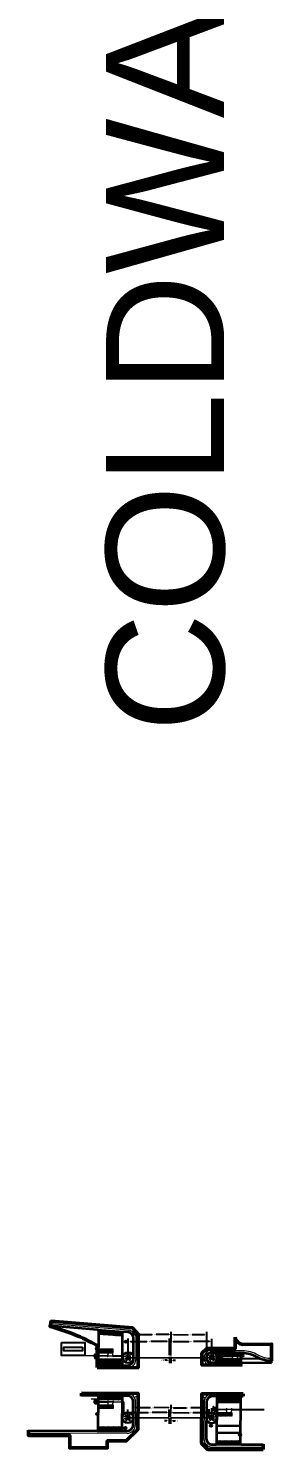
# Model space of a CAD drawing. Extents: x 6427214 to 6444634, y 1882940 to 1890436.
# Drawn here: x 6436379 to 6436585, y 1883898 to 1885102 of the extents above; entities that cross this region are included whole.
import ezdxf
from ezdxf.lldxf.tags import DXFTag

# ---------------------------------------------------------------- set-up
doc = ezdxf.new("R2010")
doc.units = 0
doc.header["$LTSCALE"] = 20
doc.header["$MEASUREMENT"] = 0
doc.linetypes.add('0', pattern=[2, 1, 0, 1])
doc.linetypes.add('DASHED2', pattern=[0.375, 0.25, -0.125])
doc.layers.add('$_VPORT-1', color=11, linetype='Continuous', plot=False)
for name, color, linetype, lineweight, plot in [('00_GID_Arm FDN', 7, 'DASHED2', 13, False), ('00_GID_Ped Gate FDN', 7, 'DASHED2', 13, False), ('C-ROAD_4.5 ft Offset', 210, 'Continuous', 30, False)]:
    doc.layers.add(name, color=color, linetype=linetype, lineweight=lineweight, plot=plot)
for name, color, linetype, lineweight in [('00_GID_Gate Details', 4, 'Continuous', 13), ('00_GID_Ped Swing Gate', 4, 'Continuous', 13), ('C-ROAD-CURB', 3, 'Continuous', 35), ('C-ROAD-EG', 3, 'Continuous', 20), ('C-ROAD-FENC', 2, 'METRO FENCELINE1', 20), ('C-ROAD-TRUNCATED DOME', 2, 'Continuous', 13), ('C-ROADWAY SW', 4, 'Continuous', 30), ('C-SAWCUT & JOIN', 50, 'Continuous', 50), ('R-Row-Sname', 9, 'Continuous', 0)]:
    doc.layers.add(name, color=color, linetype=linetype, lineweight=lineweight)
for name, color, linetype in [('C-FENC', 2, 'METRO FENCELINE1'), ('C-FENC-GATE', 2, 'Continuous'), ('C-GATE-ARM', 3, '0'), ('C-RAIL-GATE-ARM', 2, 'Continuous'), ('C-ROAD', 7, 'Continuous'), ('C-SGNL-HS', 3, 'Continuous'), ('C-SGNL-HS-FNC', 2, 'FENCELINE2'), ('P-SIGEQ-POLES', 3, 'Continuous')]:
    doc.layers.add(name, color=color, linetype=linetype)
doc.styles.add('Arial Narrow', font='ARIALN.TTF', dxfattribs={"width": 0.8, "height": 1})
doc.styles.add('G4_7 32', font='arial.ttf', dxfattribs={"height": 0.219})
doc.styles.get("Standard").update_dxf_attribs({"font": 'arial.ttf'})
doc.linetypes.add('FENCELINE2', pattern='A,0.25,-0.1,[132,ltypeshp.shx,S=0.1,R=0,X=-0.1,Y=0],-0.1,1', length=1.45)
doc.linetypes.add('METRO FENCELINE1', pattern='A,0.125,-0.05,[133,ltypeshp.shx,S=0.025,R=0,X=-0.05,Y=0],0.125', length=0.3)
tags = doc.linetypes.add('METRO FENCELINE3', pattern='A,0.125,-0.025,["X",Standard,S=0.05,R=0,X=-0.023,Y=-0.025],-0.025,0.125', length=0.3).pattern_tags.tags
tags[6] = DXFTag(74, 10)
doc.dimstyles.new('DIM-20', dxfattribs={"dimscale": 20, "dimtxt": 1, "dimasz": 0.1, "dimexe": 0.125, "dimexo": 0.025, "dimgap": 0.03, "dimtad": 0, "dimzin": 0, "dimdsep": 46, "dimtxsty": 'Arial Narrow', "dimcen": 0.04, "dimclrd": 256, "dimclre": 256, "dimclrt": 256, "dimaunit": 1, "dimadec": 3, "dimazin": 2, "dimtfac": 1, "dimtofl": 0, "dimtmove": 0, "dimatfit": 3, "dimfxl": 1, "dimtfillclr": 256, "dimtolj": 1, "dimtzin": 0, "dimlwd": -1, "dimlwe": -1, "dimarcsym": 0})
pattern_1 = [(0, (0, 0), (0, 0.433012701892), [0.25, -0.5]), (120, (0, 0), (-0.375, -0.216506350946), [0.25, -0.5]), (60, (0.25, 0), (-0.375, 0.216506350946), [0.25, -0.5])]

# ---------------------------------------------------------------- blocks, each defined once
blk = doc.blocks.new('*D728')
at = {"layer": '$_VPORT-1', "transparency": 16777216}
for p, q in [((6436468.1, 1883989.2), (6436468.1, 1883998.4)), ((6436500.1, 1883989), (6436500.1, 1883998.2)), ((6436470.1, 1883995.9), (6436483.8, 1883995.8)), ((6436498.1, 1883995.7), (6436487.4, 1883995.8))]:
    blk.add_line(p, q, dxfattribs=at)
for points in [[(6436470.1, 1883996.2), (6436470.1, 1883995.5), (6436468.1, 1883995.9)], [(6436498.1, 1883996.1), (6436498.1, 1883995.4), (6436500.1, 1883995.7)]]:
    blk.add_solid(points, dxfattribs=at)
at = {"layer": 'Defpoints', "color": 0, "transparency": 16777216}
for p in [(6436468.1, 1883988.7), (6436500.1, 1883995.7), (6436500.1, 1883988.5)]:
    blk.add_point(p, dxfattribs=at)
at = {"layer": '$_VPORT-1', "transparency": 16777216, "insert": (6436485.6, 1883995.8), "char_height": 1, "attachment_point": 5, "rotation": 359.7504, "style": 'Arial Narrow'}
blk.add_mtext("\\A1;32.00'", dxfattribs=at)
blk = doc.blocks.new('*D729')
at = {"layer": '$_VPORT-1', "transparency": 16777216}
for p, q in [((6436500.1, 1883989), (6436500.1, 1883998.2)), ((6436530.1, 1883979.6), (6436530.2, 1883998.1)), ((6436502.1, 1883995.7), (6436514.3, 1883995.6)), ((6436528.2, 1883995.6), (6436517.9, 1883995.6))]:
    blk.add_line(p, q, dxfattribs=at)
for points in [[(6436502.1, 1883996), (6436502.1, 1883995.3), (6436500.1, 1883995.7)], [(6436528.2, 1883995.9), (6436528.2, 1883995.2), (6436530.2, 1883995.6)]]:
    blk.add_solid(points, dxfattribs=at)
at = {"layer": 'Defpoints', "color": 0, "transparency": 16777216}
for p in [(6436500.1, 1883988.5), (6436530.2, 1883995.6), (6436530.1, 1883979.1)]:
    blk.add_point(p, dxfattribs=at)
at = {"layer": '$_VPORT-1', "transparency": 16777216, "insert": (6436516.1, 1883995.6), "char_height": 1, "attachment_point": 5, "rotation": 359.7504, "style": 'Arial Narrow'}
blk.add_mtext("\\A1;30.03'", dxfattribs=at)
blk = doc.blocks.new('*D741')
at = {"layer": '$_VPORT-1', "transparency": 16777216}
for p, q in [((6436463.6, 1883978.2), (6436463.6, 1883992.4)), ((6436465.6, 1883989.9), (6436479.3, 1883989.9)), ((6436496.6, 1883989.9), (6436482.9, 1883989.9)), ((6436498.6, 1883978.2), (6436498.6, 1883992.4))]:
    blk.add_line(p, q, dxfattribs=at)
for points in [[(6436465.6, 1883990.3), (6436465.6, 1883989.6), (6436463.6, 1883989.9)], [(6436496.6, 1883990.3), (6436496.6, 1883989.6), (6436498.6, 1883989.9)]]:
    blk.add_solid(points, dxfattribs=at)
at = {"layer": 'Defpoints', "color": 0, "transparency": 16777216}
for p in [(6436498.6, 1883989.9), (6436463.6, 1883977.7), (6436498.6, 1883977.7)]:
    blk.add_point(p, dxfattribs=at)
at = {"layer": '$_VPORT-1', "transparency": 16777216, "insert": (6436481.1, 1883989.9), "char_height": 1, "attachment_point": 5, "rotation": 359.992, "style": 'Arial Narrow'}
blk.add_mtext("\\A1;35.00'", dxfattribs=at)
blk = doc.blocks.new('*D743')
at = {"layer": '$_VPORT-1', "transparency": 16777216}
for p, q in [((6436467.8, 1883929.1), (6436467.9, 1883936.4)), ((6436469.9, 1883933.9), (6436482.1, 1883933.9)), ((6436497.9, 1883933.8), (6436485.7, 1883933.9)), ((6436499.8, 1883929), (6436499.9, 1883936.3))]:
    blk.add_line(p, q, dxfattribs=at)
for points in [[(6436469.9, 1883934.3), (6436469.9, 1883933.6), (6436467.9, 1883933.9)], [(6436497.9, 1883934.1), (6436497.9, 1883933.5), (6436499.9, 1883933.8)]]:
    blk.add_solid(points, dxfattribs=at)
at = {"layer": 'Defpoints', "color": 0, "transparency": 16777216}
for p in [(6436467.8, 1883928.6), (6436499.8, 1883928.5), (6436499.9, 1883933.8)]:
    blk.add_point(p, dxfattribs=at)
at = {"layer": '$_VPORT-1', "transparency": 16777216, "insert": (6436483.9, 1883933.9), "char_height": 1, "attachment_point": 5, "rotation": 359.7504, "style": 'Arial Narrow'}
blk.add_mtext("\\A1;32.00'", dxfattribs=at)
blk = doc.blocks.new('*D744')
at = {"layer": '$_VPORT-1', "transparency": 16777216}
for p, q in [((6436499.8, 1883929), (6436499.9, 1883936.3)), ((6436501.9, 1883933.8), (6436513.1, 1883933.7)), ((6436527.9, 1883933.7), (6436516.7, 1883933.7)), ((6436529.9, 1883928.9), (6436529.9, 1883936.2))]:
    blk.add_line(p, q, dxfattribs=at)
for points in [[(6436501.9, 1883934.1), (6436501.9, 1883933.4), (6436499.9, 1883933.8)], [(6436527.9, 1883934), (6436527.9, 1883933.3), (6436529.9, 1883933.7)]]:
    blk.add_solid(points, dxfattribs=at)
at = {"layer": 'Defpoints', "color": 0, "transparency": 16777216}
for p in [(6436499.8, 1883928.5), (6436499.9, 1883933.8), (6436529.9, 1883928.4)]:
    blk.add_point(p, dxfattribs=at)
at = {"layer": '$_VPORT-1', "transparency": 16777216, "insert": (6436514.9, 1883933.7), "char_height": 1, "attachment_point": 5, "rotation": 359.7504, "style": 'Arial Narrow'}
blk.add_mtext("\\A1;30.03'", dxfattribs=at)
blk = doc.blocks.new('*D745')
at = {"layer": '$_VPORT-1', "transparency": 16777216}
for p, q in [((6436496.4, 1883922.8), (6436494.4, 1883922.8)), ((6436498.4, 1883924.9), (6436498.4, 1883920.3)), ((6436499.4, 1883924.6), (6436499.4, 1883920.3)), ((6436501.4, 1883922.8), (6436503.4, 1883922.8))]:
    blk.add_line(p, q, dxfattribs=at)
for points in [[(6436496.4, 1883923.1), (6436496.4, 1883922.5), (6436498.4, 1883922.8)], [(6436501.4, 1883923.1), (6436501.4, 1883922.5), (6436499.4, 1883922.8)]]:
    blk.add_solid(points, dxfattribs=at)
at = {"layer": 'Defpoints', "color": 0, "transparency": 16777216}
for p in [(6436498.4, 1883925.4), (6436499.4, 1883925.1), (6436499.4, 1883922.8)]:
    blk.add_point(p, dxfattribs=at)
at = {"layer": '$_VPORT-1', "transparency": 16777216, "insert": (6436504.9, 1883922.8), "char_height": 1, "attachment_point": 5, "style": 'Arial Narrow'}
blk.add_mtext("\\A1;1.00'", dxfattribs=at)
blk = doc.blocks.new('*D746')
at = {"layer": '$_VPORT-1', "transparency": 16777216}
for p, q in [((6436463.4, 1883925.9), (6436463.4, 1883932.2)), ((6436465.4, 1883929.7), (6436480.4, 1883929.7)), ((6436496.4, 1883929.7), (6436484, 1883929.7)), ((6436498.4, 1883925.9), (6436498.4, 1883932.2))]:
    blk.add_line(p, q, dxfattribs=at)
for points in [[(6436465.4, 1883930), (6436465.4, 1883929.3), (6436463.4, 1883929.7)], [(6436496.4, 1883930), (6436496.4, 1883929.3), (6436498.4, 1883929.7)]]:
    blk.add_solid(points, dxfattribs=at)
at = {"layer": 'Defpoints', "color": 0, "transparency": 16777216}
for p in [(6436463.4, 1883925.4), (6436498.4, 1883929.7), (6436498.4, 1883925.4)]:
    blk.add_point(p, dxfattribs=at)
at = {"layer": '$_VPORT-1', "transparency": 16777216, "insert": (6436482.2, 1883929.7), "char_height": 1, "attachment_point": 5, "rotation": 359.992, "style": 'Arial Narrow'}
blk.add_mtext("\\A1;35.00'", dxfattribs=at)
blk = doc.blocks.new('*D747')
at = {"layer": '$_VPORT-1', "transparency": 16777216}
for p, q in [((6436499.4, 1883925.9), (6436499.4, 1883932.2)), ((6436501.4, 1883929.7), (6436515.1, 1883929.6)), ((6436532.4, 1883929.5), (6436518.7, 1883929.6)), ((6436534.4, 1883925.6), (6436534.4, 1883932))]:
    blk.add_line(p, q, dxfattribs=at)
for points in [[(6436501.4, 1883930.1), (6436501.4, 1883929.4), (6436499.4, 1883929.7)], [(6436532.4, 1883929.8), (6436532.4, 1883929.2), (6436534.4, 1883929.5)]]:
    blk.add_solid(points, dxfattribs=at)
at = {"layer": 'Defpoints', "color": 0, "transparency": 16777216}
for p in [(6436499.4, 1883925.4), (6436534.4, 1883929.5), (6436534.4, 1883925.1)]:
    blk.add_point(p, dxfattribs=at)
at = {"layer": '$_VPORT-1', "transparency": 16777216, "insert": (6436516.9, 1883929.6), "char_height": 1, "attachment_point": 5, "rotation": 359.5854, "style": 'Arial Narrow'}
blk.add_mtext("\\A1;35.00'", dxfattribs=at)
blk = doc.blocks.new('*D763')
at = {"layer": '$_VPORT-1', "transparency": 16777216}
for p, q in [((6436499.6, 1883978.1), (6436499.6, 1883992.4)), ((6436501.6, 1883989.9), (6436515.3, 1883989.9)), ((6436532.6, 1883989.8), (6436518.9, 1883989.8)), ((6436534.6, 1883978), (6436534.6, 1883992.3))]:
    blk.add_line(p, q, dxfattribs=at)
for points in [[(6436501.6, 1883990.2), (6436501.6, 1883989.6), (6436499.6, 1883989.9)], [(6436532.6, 1883990.1), (6436532.6, 1883989.5), (6436534.6, 1883989.8)]]:
    blk.add_solid(points, dxfattribs=at)
at = {"layer": 'Defpoints', "color": 0, "transparency": 16777216}
for p in [(6436534.6, 1883989.8), (6436499.6, 1883977.6), (6436534.6, 1883977.5)]:
    blk.add_point(p, dxfattribs=at)
at = {"layer": '$_VPORT-1', "transparency": 16777216, "insert": (6436517.1, 1883989.9), "char_height": 1, "attachment_point": 5, "rotation": 359.8514, "style": 'Arial Narrow'}
blk.add_mtext("\\A1;35.00'", dxfattribs=at)
blk = doc.blocks.new('*D764')
at = {"layer": '$_VPORT-1', "transparency": 16777216}
for p, q in [((6436496.6, 1883974), (6436494.6, 1883974)), ((6436498.6, 1883977), (6436498.6, 1883971.5)), ((6436499.6, 1883977), (6436499.6, 1883971.5)), ((6436501.6, 1883974), (6436503.6, 1883974))]:
    blk.add_line(p, q, dxfattribs=at)
for points in [[(6436496.6, 1883974.4), (6436496.6, 1883973.7), (6436498.6, 1883974)], [(6436501.6, 1883974.4), (6436501.6, 1883973.7), (6436499.6, 1883974)]]:
    blk.add_solid(points, dxfattribs=at)
at = {"layer": 'Defpoints', "color": 0, "transparency": 16777216}
for p in [(6436498.6, 1883977.5), (6436498.6, 1883974), (6436499.6, 1883977.5)]:
    blk.add_point(p, dxfattribs=at)
at = {"layer": '$_VPORT-1', "transparency": 16777216, "insert": (6436493, 1883974), "char_height": 1, "attachment_point": 5, "style": 'Arial Narrow'}
blk.add_mtext("\\A1;1.02'", dxfattribs=at)
blk = doc.blocks.new('*D822')
at = {"layer": '$_VPORT-1', "transparency": 16777216}
for p, q in [((6436527.9, 1883930.9), (6436525.9, 1883930.9)), ((6436529.9, 1883925.6), (6436529.9, 1883933.4)), ((6436534.4, 1883925.6), (6436534.4, 1883933.4)), ((6436536.4, 1883930.9), (6436538.4, 1883930.9))]:
    blk.add_line(p, q, dxfattribs=at)
for points in [[(6436527.9, 1883931.3), (6436527.9, 1883930.6), (6436529.9, 1883930.9)], [(6436536.4, 1883931.3), (6436536.4, 1883930.6), (6436534.4, 1883930.9)]]:
    blk.add_solid(points, dxfattribs=at)
at = {"layer": 'Defpoints', "color": 0, "transparency": 16777216}
for p in [(6436529.9, 1883930.9), (6436529.9, 1883925.1), (6436534.4, 1883925.1)]:
    blk.add_point(p, dxfattribs=at)
at = {"layer": '$_VPORT-1', "transparency": 16777216, "insert": (6436532.1, 1883930.9), "char_height": 1, "attachment_point": 5, "rotation": 359.9465, "style": 'Arial Narrow'}
blk.add_mtext("\\A1;4.50'", dxfattribs=at)
blk = doc.blocks.new('*U948')
at = {"layer": '00_GID_Arm FDN', "ltscale": 0.25}
blk.add_circle((0, 0), 1.25, dxfattribs=at)
at = {"layer": '00_GID_Gate Details'}
for p, q in [((35, 0.1), (1.3, 0.1)), ((35, -0.1), (35, 0.1)), ((1.3, -0.1), (35, -0.1))]:
    blk.add_line(p, q, dxfattribs=at)
for points in [[(-3.1, 1), (0, 1), (0, 0.4)], [(-2.2, 1), (-2.2, 1)], [(-2.2, 1), (-0.3, 1)], [(-2.2, 1), (-0.3, 1)], [(-1.8, 1), (-1.8, 0.5), (-0.7, 0.5), (-0.7, 0.7)], [(-0.1, 0.8), (-1.2, 0.8), (-1.2, 0.7), (-0.1, 0.7)], [(-0.9, 1.5), (-0.4, 1.5)], [(-0.7, 0.8), (-0.7, 1)], [(-0.5, 0.4), (0.4, 0.4)], [(-0.4, -0.4), (-0.5, 0.4)], [(-0.4, 1.7), (-0.4, 1)], [(-0.4, 1.5), (1, 1.5)], [(-0.3, 1), (-0.3, 1)], [(0.1, 0.8), (1.2, 0.8), (1.2, 0.7), (0.1, 0.7)], [(0.3, 1), (0.3, 1)], [(2.2, 1), (0.3, 1)], [(2.2, 1), (0.3, 1)], [(0.4, -0.4), (0.4, 0.4)], [(1.8, 1), (1.8, 0.5), (0.7, 0.5), (0.7, 0.7)], [(0.7, 0.8), (0.7, 1)], [(1, 1.5), (1, -1.5)], [(1, 0), (1.3, 0)], [(1.3, -0.1), (1.3, 0.1)], [(2.2, 1), (2.2, 1)], [(0, -0.4), (0, -1), (-3.1, -1)], [(-2.2, -1), (-2.2, -1)], [(-2.2, -1), (-0.4, -1)], [(-2.2, -1), (-0.4, -1)], [(-1.8, -1), (-1.8, -0.5), (-0.7, -0.5), (-0.7, -0.7)], [(-0.1, -0.8), (-1.2, -0.8), (-1.2, -0.7), (-0.1, -0.7)], [(-0.7, -0.8), (-0.7, -1)], [(-0.4, -0.4), (0.4, -0.4)], [(-0.4, -1), (-0.4, -1)], [(-0.4, -1), (-0.4, -1.8)], [(-0.4, -1.5), (1, -1.5)], [(0.1, -0.8), (1.2, -0.8), (1.2, -0.7), (0.1, -0.7)], [(0.3, -1), (0.3, -1)], [(2.2, -1), (0.3, -1)], [(2.2, -1), (0.3, -1)], [(1.8, -1), (1.8, -0.5), (0.7, -0.5), (0.7, -0.7)], [(0.7, -0.8), (0.7, -1)], [(2.2, -1), (2.2, -1)]]:
    blk.add_lwpolyline(points, dxfattribs=at)
for points in [[(-1.8, 1), (-1.8, 1.9, -0.414235), (-1.3, 2.3), (-1.2, 2.3, -0.41414), (-0.8, 1.9), (-0.8, 1)], [(-1.8, 0.5, 0.509158), (-0.8, 0.5, 2.513902)], [(1.7, 1), (1.7, 1.9, 0.414235), (1.3, 2.3), (1.2, 2.3, 0.41414), (0.8, 1.9), (0.8, 1)], [(1.7, 0.5, -0.509158), (0.8, 0.5, -2.513902)], [(-1.8, -0.5, -0.509158), (-0.8, -0.5, -2.513902)], [(-1.8, -1), (-1.8, -1.9, 0.414235), (-1.3, -2.3), (-1.2, -2.3, 0.41414), (-0.8, -1.9), (-0.8, -1)], [(1.7, -0.5, 0.509158), (0.8, -0.5, 2.513902)], [(1.7, -1), (1.7, -1.9, -0.414235), (1.3, -2.3), (1.2, -2.3, -0.41414), (0.8, -1.9), (0.8, -1)]]:
    blk.add_lwpolyline(points, format="xyb", dxfattribs=at)
blk.add_lwpolyline([(1, 0.7), (1, -0.8, -0.414214), (0.7, -1), (-0.8, -1, -0.414214), (-1, -0.8), (-1, 0.7, -0.414214), (-0.8, 1), (0.7, 1, -0.414214)], format="xyb", close=True, dxfattribs=at)
for centre, radius in [((0, 0), 0.4), ((0, 0.8), 0.0779), ((0, -0.8), 0.0779)]:
    blk.add_circle(centre, radius, dxfattribs=at)
for points in [[(0, 0.4), (0, 0.4), (0, 0.7), (0, 0.7)], [(0, 0.4), (0, 0.4), (0, 0.7), (0, 0.7)], [(0, -0.4), (0, -0.4), (0, -0.7), (0, -0.7)], [(0, -0.4), (0, -0.4), (0, -0.7), (0, -0.7)]]:
    blk.add_open_spline(points, degree=3, dxfattribs=at)
at = {"layer": 'C-ROAD_4.5 ft Offset'}
blk.add_circle((0, 0), 4.5, dxfattribs=at)
blk = doc.blocks.new('Swing Gate')
at = {"layer": '00_GID_Ped Gate FDN'}
for centre in [(-5.7, 0), (-1.3, 0)]:
    blk.add_circle(centre, 0.5, dxfattribs=at)
at = {"layer": '00_GID_Ped Swing Gate', "flags": 128}
for points in [[(-5.4, 0.1), (-1.6, 0.1)], [(-1.5, 0), (-1.4, 0)], [(-5.4, -0.1), (-1.6, -0.1)], [(-1.3, -0.2), (-1.3, -4.2)]]:
    blk.add_lwpolyline(points, dxfattribs=at)
at = {"layer": '00_GID_Ped Swing Gate'}
for centre, radius in [((-5.7, 0), 0.167), ((-5.4, 0), 0.0833), ((-1.6, 0), 0.0833), ((-1.3, 0), 0.167)]:
    blk.add_circle(centre, radius, dxfattribs=at)
blk.add_arc((-1.3, 0), 4.25, 179.7439, 269.7439, dxfattribs=at)
blk = doc.blocks.new('*U968')
for p, q in [((0.1, 2.1), (0.1, 0.1)), ((0.4, 2.1), (0.1, 2.1)), ((0.1, 0.1), (0.4, 0.1)), ((0.4, 2.1), (0.4, 0.1)), ((0.4, 2.1), (2.1, 2.1)), ((2.1, 0.1), (0.4, 0.1)), ((0.9, 2.1), (0.9, 0.1)), ((1.2, 2.6), (1.7, 2.6)), ((1.3, 0.3), (1.3, 1.8)), ((1.3, 1.8), (2.8, 1.8)), ((2.8, 0.3), (1.3, 0.3)), ((1.7, 2.8), (1.7, 2.1)), ((1.7, 2.6), (3.1, 2.6)), ((1.7, 0.1), (1.7, -0.7)), ((2.1, 2.1), (2.1, 1.5)), ((2.1, 0.7), (2.1, 0.1)), ((2.8, 1.8), (2.8, 0.3)), ((3.1, 2.6), (3.1, -0.4)), ((3.1, 1.1), (3.4, 1.1)), ((3.4, 1.2), (11.4, 1.2)), ((3.4, 0.9), (3.4, 1.2)), ((11.4, 0.9), (3.4, 0.9)), ((11.4, 1.2), (11.4, 0.9)), ((1.2, -0.4), (1.7, -0.4)), ((1.7, -0.4), (3.1, -0.4))]:
    blk.add_line(p, q)
blk.add_circle((2.1, 1.1), 0.4)
blk = doc.blocks.new('A$Cabb8c628')
at = {"layer": '00_GID_Gate Details'}
for points in [[(-1.7, 0.2), (-0.7, 0.2), (-0.7, -0.2), (-1.7, -0.2)], [(-1.2, 0), (1.2, 0), (1.2, 0), (-1.2, 0)], [(0, 0.3), (0, 0.3), (0, 0.1), (0, 0.1)], [(0.7, 0.2), (1.7, 0.2), (1.7, -0.2), (0.7, -0.2)], [(-2, -0.2), (-0.4, -0.2), (-0.4, -0.2), (-2, -0.2)], [(0.4, -0.2), (2, -0.2), (2, -0.2), (0.4, -0.2)]]:
    blk.add_lwpolyline(points, close=True, dxfattribs=at)
for points in [[(-1.6, 0.2), (-1.6, -1.2, 0.414235), (-1.3, -1.6), (-1.2, -1.6, 0.41414), (-0.8, -1.2), (-0.8, 0.2, 0.509158)], [(0.8, 0.2), (0.8, -1.2, 0.414235), (1.2, -1.6), (1.3, -1.6, 0.41414), (1.6, -1.2), (1.6, 0.2, 0.509158)]]:
    blk.add_lwpolyline(points, format="xyb", close=True, dxfattribs=at)
blk.add_lwpolyline([(-0.4, 0.3), (0.4, 0.3)], dxfattribs=at)
blk.add_circle((0, 0), 0.0779, dxfattribs=at)

msp = doc.modelspace()

# ---------------------------------------------------------------- hatches: boundary and pattern name
at = {"layer": 'C-ROAD'}
h = msp.add_hatch(color=256, dxfattribs=at)
h.dxf.hatch_style = 1
edge = h.paths.add_edge_path()
edge.add_arc((6436445.139, 1883996.694), 0.5, 0, 360)
h = msp.add_hatch(color=256, dxfattribs=at)
h.dxf.hatch_style = 1
edge = h.paths.add_edge_path()
edge.add_arc((6436452.136, 1883996.118), 0.5, 0, 360)
h = msp.add_hatch(color=256, dxfattribs=at)
h.dxf.hatch_style = 1
edge = h.paths.add_edge_path()
edge.add_arc((6436444.791, 1883916.769), 0.5, 0, 360)
h = msp.add_hatch(color=256, dxfattribs=at)
h.dxf.hatch_style = 1
edge = h.paths.add_edge_path()
edge.add_arc((6436451.791, 1883916.753), 0.5, 0, 360)
h = msp.add_hatch(color=256, dxfattribs=at)
h.dxf.hatch_style = 1
edge = h.paths.add_edge_path()
edge.add_arc((6436545.266, 1883904.951), 0.5, 0, 360)
h = msp.add_hatch(color=256, dxfattribs=at)
h.dxf.hatch_style = 1
edge = h.paths.add_edge_path()
edge.add_arc((6436552.266, 1883904.935), 0.5, 0, 360)
at = {"layer": 'C-ROAD-TRUNCATED DOME'}
h = msp.add_hatch(dxfattribs=at)
h.set_pattern_fill('HEX', color=253, scale=2)
h.set_pattern_definition([(0, (0.2265, 11.79143), (0, 0.433012701892), [0.25, -0.5]), (120, (0.2265, 11.79143), (-0.375, -0.216506350946), [0.25, -0.5]), (60, (0.4765, 11.79143), (-0.375, 0.216506350946), [0.25, -0.5])])
edge = h.paths.add_edge_path()
edge.add_line((6436458.63, 1883994.581), (6436458.64, 1883997.011))
edge.add_arc((6436459.64, 1883997.006), 1, 145.300108, 179.750407, ccw=False)
edge.add_line((6436458.818, 1883997.576), (6436438.552, 1883999.242))
edge.add_arc((6436437.648, 1883998.815), 1, -0.249593, 25.300108, ccw=False)
edge.add_line((6436438.648, 1883998.81), (6436438.637, 1883996.225))
edge.add_line((6436438.637, 1883996.225), (6436458.63, 1883994.581))
h = msp.add_hatch(dxfattribs=at)
h.set_pattern_fill('HEX', color=253, scale=2)
h.set_pattern_definition([(0, (-100.18052, 67.30775), (0, 0.433012701892), [0.25, -0.5]), (120, (-100.18052, 67.30775), (-0.375, -0.216506350946), [0.25, -0.5]), (60, (-99.93052, 67.30775), (-0.375, 0.216506350946), [0.25, -0.5])])
h.paths.add_polyline_path([(6436438.537, 1883973.274), (6436458.537, 1883973.227), (6436458.526, 1883970.729), (6436458.659, 1883970.227), (6436438.391, 1883970.274), (6436438.526, 1883970.772)])
h = msp.add_hatch(dxfattribs=at)
h.set_pattern_fill('HEX', color=253, scale=2)
h.set_pattern_definition(pattern_1)
h.paths.add_polyline_path([(6436438.576, 1883983.338), (6436438.566, 1883980.338), (6436450.734, 1883980.297), (6436450.744, 1883983.296)])
h = msp.add_hatch(dxfattribs=at)
h.set_pattern_fill('HEX', color=253, scale=2)
h.set_pattern_definition([(0, (0.11183, 31.9928), (0, 0.433012701892), [0.25, -0.5]), (120, (0.11183, 31.9928), (-0.375, -0.216506350946), [0.25, -0.5]), (60, (0.36183, 31.9928), (-0.375, 0.216506350946), [0.25, -0.5])])
h.paths.add_polyline_path([(6436539.032, 1883972.541), (6436559.032, 1883972.495), (6436559.04, 1883974.495), (6436539.041, 1883974.541)])
h = msp.add_hatch(dxfattribs=at)
h.set_pattern_fill('HEX', color=253, scale=2)
h.set_pattern_definition([(0, (0.1375, 36.99274), (0, 0.433012701892), [0.25, -0.5]), (120, (0.1375, 36.99274), (-0.375, -0.216506350946), [0.25, -0.5]), (60, (0.3875, 36.99274), (-0.375, 0.216506350946), [0.25, -0.5])])
h.paths.add_polyline_path([(6436539.058, 1883977.541), (6436559.058, 1883977.495), (6436559.065, 1883979.495), (6436539.067, 1883979.541)])
h = msp.add_hatch(dxfattribs=at)
h.set_pattern_fill('HEX', color=253, scale=2)
h.set_pattern_definition([(0, (-100.30688, 38.06793), (0, 0.433012701892), [0.25, -0.5]), (120, (-100.30688, 38.06793), (-0.375, -0.216506350946), [0.25, -0.5]), (60, (-100.05688, 38.06793), (-0.375, 0.216506350946), [0.25, -0.5])])
h.paths.add_polyline_path([(6436438.272, 1883943.534), (6436458.54, 1883943.487), (6436458.405, 1883942.99), (6436458.395, 1883940.488), (6436438.395, 1883940.534), (6436438.405, 1883943.032)])
h = msp.add_hatch(dxfattribs=at)
h.set_pattern_fill('HEX', color=253, scale=2)
h.set_pattern_definition(pattern_1)
h.paths.add_polyline_path([(6436538.918, 1883940.049), (6436558.918, 1883940.002), (6436558.929, 1883942.504), (6436559.064, 1883943.002), (6436538.796, 1883943.049), (6436538.929, 1883942.551)])
h = msp.add_hatch(dxfattribs=at)
h.set_pattern_fill('HEX', color=253, scale=2)
h.set_pattern_definition(pattern_1)
h.paths.add_polyline_path([(6436438.378, 1883936.294), (6436450.842, 1883936.251), (6436450.832, 1883933.251), (6436438.367, 1883933.294)])
h = msp.add_hatch(dxfattribs=at)
h.set_pattern_fill('HEX', color=253, scale=2)
h.set_pattern_definition(pattern_1)
h.paths.add_polyline_path([(6436538.875, 1883929.848), (6436551.339, 1883929.801), (6436551.328, 1883926.801), (6436538.864, 1883926.848)])
h = msp.add_hatch(dxfattribs=at)
h.set_pattern_fill('HEX', color=253, scale=2)
h.set_pattern_definition([(0, (-100.42007, 12.31813), (0, 0.433012701892), [0.25, -0.5]), (120, (-100.42007, 12.31813), (-0.375, -0.216506350946), [0.25, -0.5]), (60, (-100.17007, 12.31813), (-0.375, 0.216506350946), [0.25, -0.5])])
h.paths.add_polyline_path([(6436438.295, 1883917.784), (6436458.295, 1883917.738), (6436458.284, 1883915.24), (6436458.417, 1883914.737), (6436438.149, 1883914.784), (6436438.284, 1883915.282)])
h = msp.add_hatch(dxfattribs=at)
h.set_pattern_fill('HEX', color=253, scale=2)
h.set_pattern_definition(pattern_1)
h.paths.add_polyline_path([(6436538.77, 1883905.966), (6436558.77, 1883905.92), (6436558.759, 1883903.422), (6436558.948, 1883902.919), (6436538.571, 1883902.966), (6436538.76, 1883903.693)])

# ---------------------------------------------------------------- linework, layer by layer
at = {"layer": 'C-FENC'}
for p, q in [((6436451.223, 1883977.793), (6436459.057, 1883977.758)), ((6436556.793, 1883975.49), (6436574.05, 1883975.415)), ((6436532.057, 1883925.716), (6436532.097, 1883932.482)), ((6436551.851, 1883932.299), (6436578.85, 1883932.299))]:
    msp.add_line(p, q, dxfattribs=at)
at = {"layer": 'C-ROAD'}
for centre in [(6436445.139, 1883996.694), (6436452.136, 1883996.118), (6436444.791, 1883916.769), (6436451.791, 1883916.753), (6436545.266, 1883904.951), (6436552.266, 1883904.935)]:
    msp.add_circle(centre, 0.5, dxfattribs=at)
at = {"layer": 'C-ROAD-CURB'}
for p, q in [((6436437.73, 1883999.811), (6436397.501, 1884003.119)), ((6436437.73, 1883999.811), (6436459.722, 1883998.003)), ((6436438.526, 1883970.772), (6436438.648, 1883998.81)), ((6436560.065, 1883979.993), (6436538.064, 1883980.044)), ((6436584.955, 1883971.935), (6436584.961, 1883973.435)), ((6436437.281, 1883969.777), (6436437.524, 1883969.776)), ((6436437.524, 1883969.776), (6436459.524, 1883969.725)), ((6436438.391, 1883970.274), (6436458.659, 1883970.227)), ((6436538.034, 1883972.044), (6436560.034, 1883971.993)), ((6436551.229, 1883943.518), (6436552.788, 1883943.515)), ((6436559.757, 1883902.503), (6436537.757, 1883902.554))]:
    msp.add_line(p, q, dxfattribs=at)
at = {"layer": 'C-ROAD-CURB', "lineweight": 0}
for p, q in [((6436438.552, 1883999.242), (6436458.818, 1883997.576)), ((6436559.198, 1883979.495), (6436538.93, 1883979.542)), ((6436538.902, 1883972.542), (6436559.17, 1883972.495)), ((6436438.272, 1883943.534), (6436458.54, 1883943.487)), ((6436559.064, 1883943.002), (6436538.796, 1883943.049)), ((6436558.948, 1883902.919), (6436538.571, 1883902.966))]:
    msp.add_line(p, q, dxfattribs=at)
at = {"layer": 'C-ROAD-CURB', "lineweight": 0, "flags": 128}
for points in [[(6436437.282, 1883970.282), (6436437.525, 1883970.281, 0.41361472), (6436438.026, 1883970.779), (6436438.148, 1883998.812, 0.39164256), (6436437.689, 1883999.313), (6436397.46, 1884002.62)], [(6436584.96, 1883972.935, -0.12961714), (6436572.395, 1883976.279, 0.12961714), (6436560.322, 1883979.492), (6436560.064, 1883979.493, 0.4136147), (6436559.563, 1883978.995), (6436559.537, 1883972.995, 0.41481268), (6436560.036, 1883972.493), (6436584.956, 1883972.435)], [(6436379.081, 1883914.921), (6436437.283, 1883914.786, 0.4136147), (6436437.784, 1883915.284), (6436437.905, 1883943.034, 0.41481267), (6436437.406, 1883943.536), (6436424.148, 1883943.567)], [(6436578.051, 1883902.961), (6436559.758, 1883903.003, -0.41481267), (6436559.259, 1883903.505), (6436559.429, 1883942.506, -0.4136144), (6436559.93, 1883943.004), (6436560.932, 1883943.002)]]:
    msp.add_lwpolyline(points, format="xyb", dxfattribs=at)
at = {"layer": 'C-ROAD-CURB'}
for points in [[(6436458.64, 1883997.011), (6436458.526, 1883970.729, 0.41481268), (6436459.524, 1883969.725), (6436463.032, 1883969.717, 0.4136147), (6436468.043, 1883974.695), (6436468.122, 1883992.685, 0.39164256), (6436463.531, 1883997.69), (6436459.722, 1883998.003, 0.43715064)], [(6436533.061, 1883980.055, 0.4136147), (6436530.054, 1883977.068), (6436530.045, 1883975.068, 0.41481268), (6436533.038, 1883972.055), (6436538.034, 1883972.044, 0.4136147), (6436539.037, 1883973.039), (6436539.063, 1883979.039, 0.41481268), (6436538.065, 1883980.044)], [(6436462.79, 1883914.227, 0.4136147), (6436467.802, 1883919.206), (6436467.888, 1883938.955, 0.41481267), (6436462.899, 1883943.977), (6436459.407, 1883943.985, 0.4136147), (6436458.405, 1883942.99), (6436458.284, 1883915.24, 0.41481267), (6436459.282, 1883914.235)], [(6436538.759, 1883903.55), (6436538.929, 1883942.551, 0.41481265), (6436537.932, 1883943.555), (6436534.923, 1883943.562, 0.41361472), (6436529.912, 1883938.584), (6436529.777, 1883907.583, 0.41481267), (6436534.765, 1883902.561), (6436537.757, 1883902.554, 0.41361471)]]:
    msp.add_lwpolyline(points, format="xyb", close=True, dxfattribs=at)
at = {"layer": 'C-ROAD-CURB', "lineweight": 0, "flags": 128}
for points in [[(6436459.14, 1883997.009), (6436459.026, 1883970.727, 0.41481268), (6436459.525, 1883970.225), (6436463.033, 1883970.217, 0.4136147), (6436467.543, 1883974.697), (6436467.622, 1883992.687, 0.39164256), (6436463.49, 1883997.192), (6436459.681, 1883997.505, 0.43715064)], [(6436533.06, 1883979.555, 0.4136147), (6436530.554, 1883977.066), (6436530.545, 1883975.066, 0.41481268), (6436533.04, 1883972.555), (6436538.036, 1883972.544, 0.4136147), (6436538.537, 1883973.041), (6436538.563, 1883979.041, 0.41481268), (6436538.064, 1883979.544)], [(6436462.791, 1883914.727, 0.4136147), (6436467.302, 1883919.208), (6436467.388, 1883938.958, 0.41481267), (6436462.898, 1883943.477), (6436459.406, 1883943.485, 0.4136147), (6436458.905, 1883942.987), (6436458.784, 1883915.238, 0.41481267), (6436459.283, 1883914.735)], [(6436538.259, 1883903.552), (6436538.429, 1883942.553, 0.41481266), (6436537.93, 1883943.055), (6436534.922, 1883943.062, 0.41361472), (6436530.412, 1883938.582), (6436530.277, 1883907.581, 0.41481267), (6436534.766, 1883903.061), (6436537.758, 1883903.054, 0.41361471)]]:
    msp.add_lwpolyline(points, format="xyb", close=True, dxfattribs=at)
at = {"layer": 'C-ROAD-CURB'}
for points in [[(6436584.961, 1883973.435, -0.12961714), (6436572.642, 1883976.714, 0.12961714), (6436560.324, 1883979.992), (6436560.065, 1883979.993, 0.4136147), (6436559.063, 1883978.997), (6436559.037, 1883972.997, 0.41481268), (6436560.034, 1883971.993), (6436584.955, 1883971.935)], [(6436379.08, 1883914.421), (6436437.282, 1883914.286, 0.4136147), (6436438.284, 1883915.282), (6436438.405, 1883943.032, 0.41481267), (6436437.407, 1883944.036), (6436424.149, 1883944.067)], [(6436578.05, 1883902.461), (6436559.757, 1883902.503, -0.41481267), (6436558.759, 1883903.508), (6436558.929, 1883942.509, -0.41361441), (6436559.932, 1883943.504), (6436560.934, 1883943.502)]]:
    msp.add_lwpolyline(points, format="xyb", dxfattribs=at)
for points in [[(6436459.433, 1883943.985), (6436437.433, 1883944.036)], [(6436437.307, 1883914.286), (6436459.282, 1883914.235)], [(6436459.282, 1883914.235), (6436459.307, 1883914.235)]]:
    msp.add_lwpolyline(points, dxfattribs=at)
at = {"layer": 'C-ROAD-CURB', "flags": 128}
msp.add_lwpolyline([(6436537.932, 1883943.555), (6436559.932, 1883943.504)], dxfattribs=at)
at = {"layer": 'C-ROAD-CURB', "lineweight": 0, "flags": 128}
msp.add_lwpolyline([(6436438.149, 1883914.784), (6436458.417, 1883914.737)], dxfattribs=at)
at = {"layer": 'C-ROAD-CURB'}
for centre, start, end in [((6436437.648, 1883998.815), 359.750407, 85.300108), ((6436437.526, 1883970.776), 269.867582, 359.750407)]:
    msp.add_arc(centre, 1, start, end, dxfattribs=at)
at = {"layer": 'C-ROAD-EG'}
for p, q in [((6436554.286, 1883993.45), (6436554.26, 1883982.006)), ((6436472.036, 1883972.939), (6436470.043, 1883974.692)), ((6436526.061, 1883972.772), (6436529.036, 1883974.506)), ((6436533.061, 1883982.055), (6436554.26, 1883982.006)), ((6436471.909, 1883943.976), (6436469.01, 1883942.37)), ((6436525.935, 1883943.787), (6436528.864, 1883942.08)), ((6436547.727, 1883900.449), (6436578.045, 1883900.379))]:
    msp.add_line(p, q, dxfattribs=at)
for points in [[(6436397.987, 1884005.085), (6436463.695, 1883999.683, -0.39164256), (6436470.122, 1883992.676), (6436470.043, 1883974.692)], [(6436437.277, 1883967.777), (6436463.027, 1883967.717, 0.4136147), (6436470.043, 1883974.686)], [(6436533.066, 1883982.055, 0.4136147), (6436528.054, 1883977.077), (6436528.045, 1883975.077, 0.41481268), (6436533.034, 1883970.055), (6436560.026, 1883969.993), (6436560.034, 1883971.993)], [(6436584.966, 1883975.435, -0.12961714), (6436573.632, 1883978.451, 0.12961714), (6436560.328, 1883981.992), (6436554.26, 1883982.006)], [(6436552.793, 1883945.515), (6436534.928, 1883945.556, 0.41361472), (6436527.912, 1883938.586), (6436527.776, 1883907.51, 0.41481267), (6436534.76, 1883900.479), (6436547.727, 1883900.449)]]:
    msp.add_lwpolyline(points, format="xyb", dxfattribs=at)
msp.add_lwpolyline([(6436584.966, 1883975.435), (6436584.961, 1883973.435)], dxfattribs=at)
at = {"layer": 'C-ROAD-EG', "flags": 128}
msp.add_lwpolyline([(6436379.076, 1883912.421), (6436462.785, 1883912.227, 0.4136147), (6436469.801, 1883919.197), (6436469.888, 1883938.947, 0.41481267), (6436462.904, 1883945.977), (6436424.153, 1883946.067)], format="xyb", dxfattribs=at)
at = {"layer": 'C-ROAD-FENC', "flags": 128}
for points in [[(6436427.001, 1883978.09), (6436433.808, 1883978.061)], [(6436432.16, 1883941.35), (6436437.923, 1883941.35)], [(6436451.353, 1883938.75), (6436459.928, 1883938.744), (6436459.872, 1883927.2)]]:
    msp.add_lwpolyline(points, dxfattribs=at)
at = {"layer": 'C-ROAD-TRUNCATED DOME'}
for p, q in [((6436438.637, 1883996.225), (6436458.63, 1883994.581)), ((6436438.537, 1883973.274), (6436458.537, 1883973.227)), ((6436559.04, 1883974.495), (6436539.041, 1883974.541)), ((6436539.058, 1883977.541), (6436559.058, 1883977.495)), ((6436559.065, 1883979.495), (6436539.067, 1883979.541)), ((6436458.395, 1883940.488), (6436438.395, 1883940.534)), ((6436538.918, 1883940.049), (6436558.918, 1883940.002)), ((6436438.295, 1883917.784), (6436458.295, 1883917.738)), ((6436538.77, 1883905.966), (6436558.77, 1883905.92))]:
    msp.add_line(p, q, dxfattribs=at)
for points in [[(6436438.576, 1883983.338), (6436438.566, 1883980.338), (6436450.734, 1883980.297), (6436450.744, 1883983.296)], [(6436438.378, 1883936.294), (6436450.842, 1883936.251), (6436450.832, 1883933.251), (6436438.367, 1883933.294)], [(6436538.875, 1883929.848), (6436551.339, 1883929.801), (6436551.328, 1883926.801), (6436538.864, 1883926.848)]]:
    msp.add_lwpolyline(points, close=True, dxfattribs=at)
at = {"layer": 'C-ROADWAY SW'}
for p, q in [((6436438.543, 1883974.779), (6436458.543, 1883974.732)), ((6436558.825, 1883918.505), (6436538.825, 1883918.552)), ((6436558.799, 1883912.505), (6436538.799, 1883912.552))]:
    msp.add_line(p, q, dxfattribs=at)
at = {"layer": 'C-ROADWAY SW', "flags": 128}
msp.add_lwpolyline([(6436538.912, 1883938.553), (6436558.912, 1883938.507)], dxfattribs=at)
at = {"layer": 'C-SAWCUT & JOIN'}
for p, q in [((6436424.153, 1883946.067), (6436424.148, 1883943.567)), ((6436560.942, 1883945.502), (6436560.934, 1883943.502)), ((6436578.051, 1883902.961), (6436578.04, 1883898.379))]:
    msp.add_line(p, q, dxfattribs=at)
for points in [[(6436437.23, 1883986.53, 0.06349169), (6436397.383, 1884002.641), (6436398.472, 1884007.052), (6436467.372, 1884001.388), (6436472.137, 1883996.192), (6436472.013, 1883967.696), (6436437.277, 1883967.777)], [(6436584.961, 1883973.435), (6436585.09, 1883987.67), (6436560.748, 1883987.491, -0.38932472), (6436554.286, 1883993.45)]]:
    msp.add_lwpolyline(points, format="xyb", dxfattribs=at)
for points in [[(6436437.23, 1883986.53), (6436437.282, 1883970.282)], [(6436554.286, 1883993.45), (6436554.264, 1883984.006), (6436530.175, 1883984.062), (6436526.067, 1883979.981), (6436526.024, 1883970.078), (6436560.026, 1883969.968)], [(6436437.282, 1883970.282), (6436437.277, 1883967.782)], [(6436379.081, 1883914.921), (6436379.071, 1883910.421), (6436414.159, 1883910.34), (6436414.135, 1883899.835), (6436445.915, 1883899.761), (6436445.929, 1883905.761), (6436461.979, 1883905.724), (6436471.785, 1883915.466), (6436471.918, 1883945.956), (6436424.153, 1883946.067)], [(6436578.04, 1883898.379), (6436531.022, 1883898.488), (6436525.76, 1883903.785), (6436525.942, 1883945.583), (6436560.942, 1883945.502)]]:
    msp.add_lwpolyline(points, dxfattribs=at)
at = {"layer": 'C-SGNL-HS'}
msp.add_lwpolyline([(6436425.001, 1883985.09), (6436425.001, 1883982.09), (6436409.001, 1883982.09), (6436409.001, 1883985.09)], close=True, dxfattribs=at)
at = {"layer": 'C-SGNL-HS-FNC', "linetype": 'METRO FENCELINE3'}
msp.add_lwpolyline([(6436407.001, 1883989.09), (6436427.001, 1883989.09), (6436427.001, 1883978.09), (6436407.001, 1883978.09)], close=True, dxfattribs=at)
at = {"layer": 'P-SIGEQ-POLES'}
for centre in [(6436461.609, 1883989.725, 0), (6436437.083, 1883983.828), (6436560.223, 1883977.812), (6436437.368, 1883928.637), (6436461.316, 1883916.726), (6436533.799, 1883918.563), (6436558.267, 1883911.068, 0)]:
    msp.add_circle(centre, 1, dxfattribs=at)

# ---------------------------------------------------------------- block references
at = {"layer": '00_GID_Gate Details', "xscale": 1.1}
for p in [(6436436.811, 1883977.07), (6436542.08, 1883974.798)]:
    msp.add_blockref('A$Cabb8c628', p, dxfattribs=at)
at = {"layer": '00_GID_Gate Details', "xscale": 1.1, "rotation": 180}
for p in [(6436436.632, 1883939.47), (6436537.131, 1883933.166)]:
    msp.add_blockref('A$Cabb8c628', p, dxfattribs=at)
at = {"layer": 'C-FENC-GATE', "xscale": -1}
for p, rotation in [((6436451.973, 1883977.787), 179.5481471777281), ((6436557.543, 1883975.484), 179.5481471777281), ((6436445.186, 1883938.776), 359.5481471777281), ((6436545.685, 1883932.328), 359.5278625174915)]:
    msp.add_blockref('Swing Gate', p, dxfattribs=dict(at, rotation=rotation))
at = {"layer": 'C-GATE-ARM'}
for p, rotation in [((6436463.55, 1883976.216), 359.794062818581), ((6436534.55, 1883976.052), 179.8672245262416), ((6436463.328, 1883925.399), 359.7940628420845), ((6436534.353, 1883925.13), 179.7958462910761)]:
    msp.add_blockref('*U948', p, dxfattribs=dict(at, rotation=rotation))
at = {"layer": 'C-RAIL-GATE-ARM'}
for p, rotation in [((6436434.723, 1883976.751), 359.7596775453957), ((6436539.994, 1883974.474), 359.8682956478216), ((6436434.561, 1883937.662), 0.2086341245089251), ((6436535.044, 1883931.388), 359.3415109901729)]:
    msp.add_blockref('*U968', p, dxfattribs=dict(at, rotation=rotation))

# ---------------------------------------------------------------- texts
at = {"layer": 'R-Row-Sname', "color": 3, "insert": (6436444.855, 1884505.978), "char_height": 100, "width": 2579.74779, "attachment_point": 1, "rotation": 90, "style": 'G4_7 32'}
msp.add_mtext('COLDWATER CANYON AVENUE', dxfattribs=at)

# ---------------------------------------------------------------- dimensions: what is measured, and where the dimension line sits
at = {"layer": '$_VPORT-1'}
for base, p1, p2, angle, picture, middle, dimtype in [((6436500.135, 1883995.725), (6436468.104, 1883988.662), (6436500.104, 1883988.522), 359.750407, '*D728', (6436485.582, 1883995.789), 161), ((6436530.1601, 1883995.5584), (6436500.1038, 1883988.5222), (6436530.0883, 1883979.0793), 179.750407, '*D729', (6436516.0898, 1883995.6196), 160), ((6436498.355, 1883929.666), (6436463.354, 1883925.399), (6436498.354, 1883925.394), 359.991999, '*D746', (6436482.216, 1883929.668), 161), ((6436529.859, 1883930.937), (6436534.353, 1883925.13), (6436529.853, 1883925.134), 179.94649, '*D822', (6436532.109, 1883930.935), 161)]:
    dim = msp.add_linear_dim(base=base, p1=p1, p2=p2, angle=angle, dimstyle='DIM-20', override={"dimpost": "'"}, dxfattribs=at)
    dim.commit()
    dim.dimension.update_dxf_attribs({"geometry": picture, "text_midpoint": middle, "dimtype": dimtype})
for p1, p2, distance, picture, middle in [((6436463.582, 1883977.717), (6436498.582, 1883977.712), 12.209, '*D741', (6436481.084, 1883989.924)), ((6436499.582, 1883977.638), (6436534.582, 1883977.548), 12.259, '*D763', (6436517.114, 1883989.851)), ((6436467.843, 1883928.646), (6436499.842, 1883928.507), 5.282, '*D743', (6436483.865, 1883933.858)), ((6436499.354, 1883925.383), (6436534.353, 1883925.13), 4.367, '*D747', (6436516.885, 1883929.623)), ((6436529.868, 1883928.413), (6436499.842, 1883928.544), -5.245, '*D744', (6436514.878, 1883933.723))]:
    dim = msp.add_aligned_dim(p1=p1, p2=p2, distance=distance, dimstyle='DIM-20', override={"dimpost": "'"}, dxfattribs=at)
    dim.commit()
    dim.dimension.update_dxf_attribs({"geometry": picture, "text_midpoint": middle})
for base, p1, p2, picture, middle in [((6436498.557, 1883974.033), (6436499.581, 1883977.508), (6436498.557, 1883977.514), '*D764', (6436493.049, 1883974.033)), ((6436499.353, 1883922.813), (6436498.354, 1883925.394), (6436499.353, 1883925.133), '*D745', (6436504.861, 1883922.813))]:
    dim = msp.add_linear_dim(base=base, p1=p1, p2=p2, dimstyle='DIM-20', override={"dimpost": "'"}, dxfattribs=at)
    dim.commit()
    dim.dimension.update_dxf_attribs({"geometry": picture, "text_midpoint": middle})

doc.saveas('drawing.dxf')
